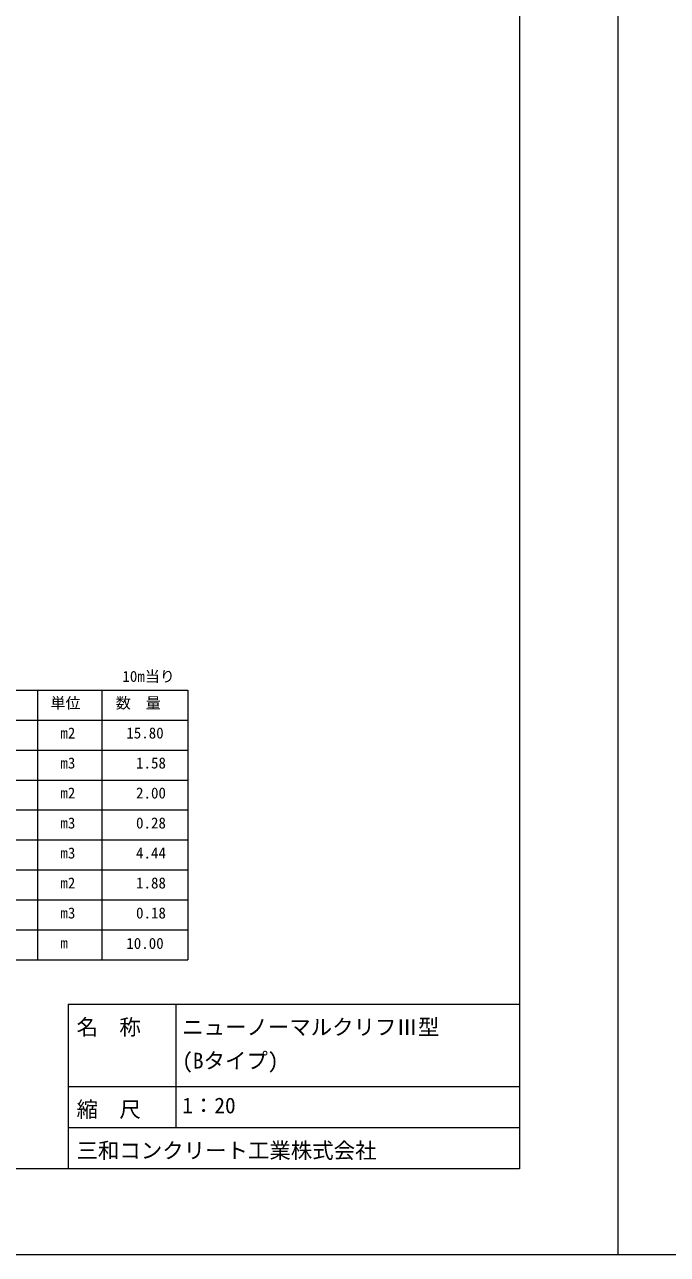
# Model space of a CAD drawing. Units: millimetres, scale not verified. Extents: x 748 to 253048, y 13754 to 73154.
# Drawn here: x 70995 to 85998, y 13754 to 42454 of the extents above; entities that cross this region are included whole.
import ezdxf
from ezdxf.enums import TextEntityAlignment as Align

# ---------------------------------------------------------------- set-up
doc = ezdxf.new("R2010")
doc.units = ezdxf.units.MM
doc.header["$LTSCALE"] = 300
for name, color, linetype, lineweight in [('D-MTR-FRAM', 7, 'Continuous', 18), ('D-TTL(外枠）', 2, 'Continuous', 18), ('DEFPOINTS_3', 7, 'Continuous', 18)]:
    doc.layers.add(name, color=color, linetype=linetype, lineweight=lineweight)
doc.layers.add('D-MTR-TXT', color=1, linetype='Continuous')
doc.layers.add('D-TTL-TXT（文字）', color=1, linetype='Continuous')
doc.styles.add('ＭＳ ゴシック', font='')
doc.styles.get('ＭＳ ゴシック').set_extended_font_data('MS Gothic')

msp = doc.modelspace()

# ---------------------------------------------------------------- linework, layer by layer
at = {"layer": 'D-MTR-FRAM'}
for p, q in [((55305.3, 26924.8), (74805.3, 26924.8)), ((71305.3, 20624.8), (71305.3, 26924.8)), ((72805.3, 20624.8), (72805.3, 26924.8)), ((72805.3, 20624.8), (72805.3, 26924.8)), ((74805.3, 26924.8), (74805.3, 20624.8)), ((55305.3, 26224.8), (74805.3, 26224.8)), ((55305.3, 25524.8), (74805.3, 25524.8)), ((55305.3, 24824.8), (74805.3, 24824.8)), ((55305.3, 24124.8), (74805.3, 24124.8)), ((55305.3, 23424.8), (74805.3, 23424.8)), ((55305.3, 22724.8), (74805.3, 22724.8)), ((55305.3, 22024.8), (74805.3, 22024.8)), ((55305.3, 21324.8), (74805.3, 21324.8)), ((55305.3, 20624.8), (74805.3, 20624.8))]:
    msp.add_line(p, q, dxfattribs=at)
at = {"layer": 'D-TTL(外枠）'}
for p, q in [((82547.6, 71153.7), (82547.6, 15753.7)), ((72014.1, 19593.7), (82547.6, 19593.7)), ((72014.1, 19593.7), (72014.1, 15753.7)), ((74525.2, 19593.7), (74525.2, 16713.7)), ((72014.1, 17673.7), (82547.6, 17673.7)), ((72014.1, 16713.7), (82547.6, 16713.7)), ((82547.6, 15753.7), (3047.6, 15753.7))]:
    msp.add_line(p, q, dxfattribs=at)
at = {"layer": 'DEFPOINTS_3'}
for p, q in [((84847.6, 13753.7), (84847.6, 73153.7)), ((84847.6, 13753.7), (84847.6, 73153.7)), ((747.6, 13753.7), (84847.6, 13753.7)), ((84847.6, 13753.7), (168947.6, 13753.7))]:
    msp.add_line(p, q, dxfattribs=at)

# ---------------------------------------------------------------- texts
at = {"layer": 'D-MTR-TXT', "style": 'ＭＳ ゴシック'}
for s, p in [('10m当り', (73277.5, 27038.1)), ('単位', (71600.5, 26416.2)), ('数\u3000量', (73123.1, 26416.2)), ('m2', (71830.3, 25716.2)), ('15.80', (73368.3, 25716.2)), ('m3', (71830.3, 25016.2)), ('1.58', (73595.7, 25016.2)), ('m2', (71830.3, 24316.2)), ('2.00', (73595.7, 24316.2)), ('m3', (71830.3, 23616.2)), ('0.28', (73595.7, 23616.2)), ('m3', (71830.3, 22916.2)), ('4.44', (73595.7, 22916.2)), ('m2', (71830.3, 22216.2)), ('1.88', (73595.7, 22216.2)), ('m3', (71830.3, 21516.2)), ('0.18', (73595.7, 21516.2)), ('m', (71830.3, 20816.2)), ('10.00', (73368.3, 20807.2))]:
    msp.add_text(s, height=256.6, dxfattribs=at).set_placement(p, align=Align.BOTTOM_LEFT)
at = {"layer": 'D-TTL-TXT（文字）', "style": 'ＭＳ ゴシック'}
for s, p in [('名\u3000称', (72207.2, 18765.1)), ('ニューノーマルクリフⅢ型', (74672.9, 18765.1)), ('(Bタイプ)', (74672.9, 17982)), ('縮\u3000尺', (72207.2, 16845.1)), ('1：20', (74672.9, 16936.4)), ('三和コンクリート工業株式会社', (72207.2, 15885.1))]:
    msp.add_text(s, height=366.6, dxfattribs=at).set_placement(p, align=Align.BOTTOM_LEFT)

doc.saveas('drawing.dxf')
